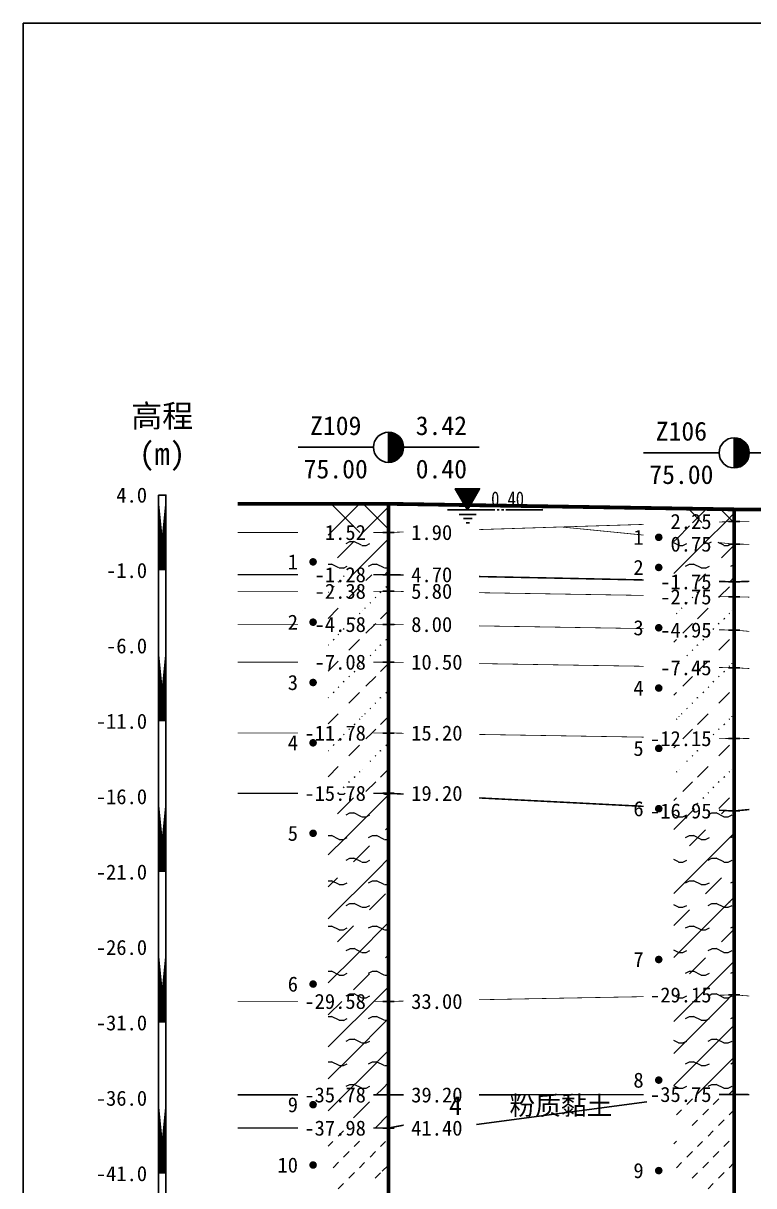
# Model space of a CAD drawing. Extents: x -37 to 3540, y -1485 to 297.
# Drawn here: x 729.2 to 826, y -1357.2 to -1203 of the extents above; entities that cross this region are included whole.
import ezdxf
from ezdxf.enums import TextEntityAlignment as Align

# ---------------------------------------------------------------- set-up
doc = ezdxf.new("R2010")
doc.units = 0
doc.layers.get('0').update_dxf_attribs({"linetype": 'CONTINUOUS'})
for name, color, linetype in [('CURVE', 200, 'CONTINUOUS'), ('FRAME', 7, 'CONTINUOUS'), ('HOLE', 41, 'CONTINUOUS'), ('RULER', 7, 'CONTINUOUS'), ('SAMPLE', 1, 'CONTINUOUS'), ('STRATUM', 241, 'CONTINUOUS')]:
    doc.layers.add(name, color=color, linetype=linetype)
doc.layers.add('HATCH', color=7, linetype='CONTINUOUS', lineweight=13)
doc.styles.add('ST', font='')
doc.styles.get('ST').set_extended_font_data('SimSun')
pattern_1 = [(45, (818.5277, -1485), (-2.12132, 2.12132), [10, 0]), (135, (818.5277, -1485), (-2.12132, -2.12132), [10, 0])]
pattern_2 = [(45, (818.5277, -1485), (-4.24264, 4.24264), [10, 0]), (45, (819.5887, -1488.182), (-2.12132, 6.36396), [3, -3]), (26.565, (819.6018, -1485.2536), (5.999823, 5.999812), [0.567, -12.849]), (0, (819.035, -1485.2536), (0, 6), [0.567, -5.433]), (26.565, (816.9464, -1485), (5.999823, 5.999812), [0.567, -12.849]), (0, (817.4535, -1484.7464), (0, 6), [0.567, -5.433]), (153.435, (819.0348, -1485.2536), (-5.999818, -5e-06), [1.134, -12.2826]), (26.565, (822.6018, -1482.2536), (5.999823, 5.999812), [0.567, -12.849]), (0, (822.035, -1482.2536), (0, 6), [0.567, -5.433]), (26.565, (819.9464, -1482), (5.999823, 5.999812), [0.567, -12.849]), (0, (820.4535, -1481.7464), (0, 6), [0.567, -5.433]), (153.435, (822.0348, -1482.2536), (-5.999818, -5e-06), [1.134, -12.2826])]
pattern_3 = [(45, (818.5277, -1485), (-7e-07, 6.99998), [1.97196, -7.92754]), (45, (821.3405, -1482.171), (-7e-07, 6.99998), [1.99367, -7.90583]), (45, (823.595, -1479.918), (-7e-07, 6.99998), [1.8136, -8.08588]), (26.565, (818.5277, -1481.5), (7, 7), [0.0965, -15.55598]), (36.8699, (819.2277, -1480.8), (7, 7), [0.19775, -34.80225]), (315, (822.0277, -1478.024), (6.99998, 1e-06), [0.03305, -9.86644]), (26.565, (822.0277, -1485), (7, 7), [0.14475, -15.50773]), (26.565, (822.7277, -1484.3), (7, 7), [0.10528, -15.5472]), (90, (823.078, -1483.95), (-7, -5e-07), [0.02877, -6.97123]), (26.565, (823.4277, -1483.6), (7, 7), [0.091, -31.21394]), (36.8699, (824.1277, -1482.9), (7, 7), [0.1107, -34.8893]), (45, (824.8277, -1482.2), (-2e-07, 6.99998), [0.10911, -9.79038]), (315, (825.442, -1481.452), (6.99998, 1e-06), [0.03305, -9.86644]), (36.8699, (819.9277, -1480.1), (7, 7), [0.10224, -34.89776]), (53.1301, (820.6277, -1479.4), (14, 21), [0.13438, -34.86562]), (53.1301, (821.3277, -1478.7), (14, 21), [0.12625, -34.87375])]
pattern_4 = [(45, (818.5277, -1485), (-2.12132, 2.12132), [10, 0]), (26.565, (819.6018, -1485.2536), (5.999823, 5.999812), [0.567, -12.849]), (0, (819.035, -1485.2536), (0, 6), [0.567, -5.433]), (26.565, (816.9464, -1485), (5.999823, 5.999812), [0.567, -12.849]), (0, (817.4535, -1484.7464), (0, 6), [0.567, -5.433]), (153.435, (819.0348, -1485.2536), (-5.999818, -5e-06), [1.134, -12.2826]), (26.565, (822.6018, -1482.2536), (5.999823, 5.999812), [0.567, -12.849]), (0, (822.035, -1482.2536), (0, 6), [0.567, -5.433]), (26.565, (819.9464, -1482), (5.999823, 5.999812), [0.567, -12.849]), (0, (820.4535, -1481.7464), (0, 6), [0.567, -5.433]), (153.435, (822.0348, -1482.2536), (-5.999818, -5e-06), [1.134, -12.2826])]
pattern_5 = [(45, (818.5277, -1485), (-4.24264, 4.24264), [10, 0]), (45, (819.5887, -1488.182), (-2.12132, 6.36396), [3, -3])]
pattern_6 = [(45, (818.5277, -1485), (-6e-07, 6.99998), [0.9473, -8.9522]), (45, (819.9277, -1483.6), (-6e-07, 6.99998), [0.9869, -8.9126]), (45, (821.3277, -1482.2), (-6e-07, 6.99998), [1.06018, -8.8393]), (45, (822.7277, -1480.8), (-6e-07, 6.99998), [0.94918, -8.95032]), (45, (824.1277, -1479.4), (-6e-07, 6.99998), [1.0365, -8.863]), (45, (822.0277, -1485), (-6e-07, 6.99998), [1.01335, -8.88615]), (45, (823.4277, -1483.6), (-6e-07, 6.99998), [1.07896, -12.12037]), (45, (824.8277, -1482.2), (-6e-07, 6.99998), [0.99882, -8.90067]), (45, (819.2277, -1480.8), (-4e-07, 6.99998), [1.05533, -8.84416]), (45, (820.6277, -1479.4), (-4e-07, 6.99998), [1.0365, -8.863])]

# ---------------------------------------------------------------- blocks, each defined once
blk = doc.blocks.new('H_sam_hole')
blk.add_line((0, 2), (0, -2))
at = {"const_width": 2}
blk.add_lwpolyline([(0, -1, 0.414214), (1, 0, 0.414214), (0, 1, 1)], format="xyb", dxfattribs=at)
blk.add_circle((0, 0), 2)
blk = doc.blocks.new('SampleSoilUndisturbed')
at = {"const_width": 0.5}
blk.add_lwpolyline([(-0.25, 0, 1), (0.25, 0, 1)], format="xyb", close=True, dxfattribs=at)
blk = doc.blocks.new('Gwl')
blk.add_lwpolyline([(0, 0, 0, 3.22, 0), (0, 2.79, 3.22, 3.22, 0)], format="xyseb")
blk.add_lwpolyline([(0, 0), (1.61, 2.79), (-1.61, 2.79)], close=True)
for points in [[(-2.63, 0), (3.61, 0)], [(3.93, 0), (4.21, 0)], [(4.53, 0), (4.8, 0)], [(5.09, 0), (9.99, 0)], [(-1.09, -0.61), (1.16, -0.61)], [(-0.54, -1.14), (0.61, -1.14)], [(-0.19, -1.74), (0.26, -1.74)]]:
    blk.add_lwpolyline(points)
at = {"style": 'ST', "width": 0.8}
blk.add_attdef('*GWL', (3.14, 0.45), '', height=2, dxfattribs=at)

msp = doc.modelspace()

# ---------------------------------------------------------------- hatches: boundary and pattern name
at = {"layer": 'HATCH'}
h = msp.add_hatch(dxfattribs=at)
h.set_pattern_fill('STT', color=50, style=0)
h.set_pattern_definition(pattern_1)
h.paths.add_polyline_path([(777.59, -1266.74), (769.59, -1266.74), (769.59, -1270.54), (777.59, -1270.54)])
h.paths.add_polyline_path([(768.39, -1272.03), (775.08, -1272.03), (775.08, -1269.11), (768.39, -1269.11)], flags=9)
h = msp.add_hatch(dxfattribs=at)
h.set_pattern_fill('STT', color=50, style=0)
h.set_pattern_definition(pattern_1)
h.paths.add_polyline_path([(823.4, -1267.48), (815.4, -1267.35), (815.4, -1269.34), (823.4, -1269.08)])
h.paths.add_polyline_path([(814.19, -1270.57), (820.88, -1270.57), (820.88, -1267.67), (814.19, -1267.67)], flags=9)
h = msp.add_hatch(dxfattribs=at)
h.set_pattern_fill('FZNT', color=32, style=0)
h.set_pattern_definition(pattern_5)
h.paths.add_polyline_path([(823.4, -1269.08), (815.4, -1269.34), (815.4, -1271.29), (823.4, -1272.08)])
h.paths.add_polyline_path([(814.19, -1273.57), (820.89, -1273.57), (820.89, -1270.64), (814.19, -1270.64)], flags=9)
h.paths.add_polyline_path([(814.19, -1270.57), (820.88, -1270.57), (820.88, -1267.67), (814.19, -1267.67)], flags=9)
h = msp.add_hatch(dxfattribs=at)
h.set_pattern_fill('YNFNT', color=251, style=0)
h.set_pattern_definition(pattern_2)
h.paths.add_polyline_path([(777.59, -1270.54), (769.59, -1270.54), (769.59, -1276.14), (777.59, -1276.14)])
h.paths.add_polyline_path([(766.95, -1277.63), (775.08, -1277.63), (775.08, -1274.7), (766.95, -1274.7)], flags=9)
h.paths.add_polyline_path([(768.39, -1272.03), (775.08, -1272.03), (775.08, -1269.11), (768.39, -1269.11)], flags=9)
h = msp.add_hatch(dxfattribs=at)
h.set_pattern_fill('YNFNT', color=251, style=0)
h.set_pattern_definition(pattern_2)
h.paths.add_polyline_path([(823.4, -1272.08), (815.4, -1271.29), (815.4, -1276.92), (823.4, -1277.08)])
h.paths.add_polyline_path([(812.76, -1278.57), (820.88, -1278.57), (820.88, -1275.65), (812.76, -1275.65)], flags=9)
h.paths.add_polyline_path([(814.19, -1273.57), (820.89, -1273.57), (820.89, -1270.64), (814.19, -1270.64)], flags=9)
h = msp.add_hatch(dxfattribs=at)
h.set_pattern_fill('SZFT', color=52, style=0)
h.set_pattern_definition(pattern_3)
h.paths.add_polyline_path([(777.59, -1276.14), (769.59, -1276.14), (769.59, -1278.34), (777.59, -1278.34)])
h.paths.add_polyline_path([(766.95, -1279.83), (775.08, -1279.83), (775.08, -1276.9), (766.95, -1276.9)], flags=9)
h.paths.add_polyline_path([(766.95, -1277.63), (775.08, -1277.63), (775.08, -1274.7), (766.95, -1274.7)], flags=9)
h = msp.add_hatch(dxfattribs=at)
h.set_pattern_fill('SZFT', color=52, style=0)
h.set_pattern_definition(pattern_3)
h.paths.add_polyline_path([(823.4, -1277.08), (815.4, -1276.92), (815.4, -1278.95), (823.4, -1279.08)])
h.paths.add_polyline_path([(812.76, -1280.57), (820.88, -1280.57), (820.88, -1277.67), (812.76, -1277.67)], flags=9)
h.paths.add_polyline_path([(812.76, -1278.57), (820.88, -1278.57), (820.88, -1275.65), (812.76, -1275.65)], flags=9)
h = msp.add_hatch(dxfattribs=at)
h.set_pattern_fill('SZFT', color=52, style=0)
h.set_pattern_definition(pattern_3)
h.paths.add_polyline_path([(777.59, -1278.34), (769.59, -1278.34), (769.59, -1282.74), (777.59, -1282.74)])
h.paths.add_polyline_path([(766.95, -1284.23), (775.08, -1284.23), (775.08, -1281.3), (766.95, -1281.3)], flags=9)
h.paths.add_polyline_path([(766.95, -1279.83), (775.08, -1279.83), (775.08, -1276.9), (766.95, -1276.9)], flags=9)
h = msp.add_hatch(dxfattribs=at)
h.set_pattern_fill('SZFT', color=52, style=0)
h.set_pattern_definition(pattern_3)
h.paths.add_polyline_path([(823.4, -1279.08), (815.4, -1278.95), (815.4, -1283.35), (823.4, -1283.48)])
h.paths.add_polyline_path([(812.76, -1284.97), (820.89, -1284.97), (820.89, -1282.04), (812.76, -1282.04)], flags=9)
h.paths.add_polyline_path([(812.76, -1280.57), (820.88, -1280.57), (820.88, -1277.67), (812.76, -1277.67)], flags=9)
h = msp.add_hatch(dxfattribs=at)
h.set_pattern_fill('SZFT', color=52, style=0)
h.set_pattern_definition(pattern_3)
h.paths.add_polyline_path([(777.59, -1282.74), (769.59, -1282.74), (769.59, -1287.74), (777.59, -1287.74)])
h.paths.add_polyline_path([(766.95, -1289.23), (775.08, -1289.23), (775.08, -1286.3), (766.95, -1286.3)], flags=9)
h.paths.add_polyline_path([(766.95, -1284.23), (775.08, -1284.23), (775.08, -1281.3), (766.95, -1281.3)], flags=9)
h = msp.add_hatch(dxfattribs=at)
h.set_pattern_fill('SZFT', color=52, style=0)
h.set_pattern_definition(pattern_3)
h.paths.add_polyline_path([(823.4, -1283.48), (815.4, -1283.35), (815.4, -1288.35), (823.4, -1288.48)])
h.paths.add_polyline_path([(812.76, -1289.97), (820.88, -1289.97), (820.88, -1287.07), (812.76, -1287.07)], flags=9)
h.paths.add_polyline_path([(812.76, -1284.97), (820.89, -1284.97), (820.89, -1282.04), (812.76, -1282.04)], flags=9)
h = msp.add_hatch(dxfattribs=at)
h.set_pattern_fill('SZFT', color=52, style=0)
h.set_pattern_definition(pattern_3)
h.paths.add_polyline_path([(777.59, -1287.74), (769.59, -1287.74), (769.59, -1297.14), (777.59, -1297.14)])
h.paths.add_polyline_path([(765.52, -1298.63), (775.08, -1298.63), (775.08, -1295.7), (765.52, -1295.7)], flags=9)
h.paths.add_polyline_path([(766.95, -1289.23), (775.08, -1289.23), (775.08, -1286.3), (766.95, -1286.3)], flags=9)
h = msp.add_hatch(dxfattribs=at)
h.set_pattern_fill('SZFT', color=52, style=0)
h.set_pattern_definition(pattern_3)
h.paths.add_polyline_path([(823.4, -1288.48), (815.4, -1288.35), (815.4, -1297.75), (823.4, -1297.88)])
h.paths.add_polyline_path([(811.33, -1299.37), (820.88, -1299.37), (820.88, -1296.45), (811.33, -1296.45)], flags=9)
h.paths.add_polyline_path([(812.76, -1289.97), (820.88, -1289.97), (820.88, -1287.07), (812.76, -1287.07)], flags=9)
h = msp.add_hatch(dxfattribs=at)
h.set_pattern_fill('SZFT', color=52, style=0)
h.set_pattern_definition(pattern_3)
h.paths.add_polyline_path([(777.59, -1297.14), (769.59, -1297.14), (769.59, -1305.14), (777.59, -1305.14)])
h.paths.add_polyline_path([(765.52, -1306.63), (775.08, -1306.63), (775.08, -1303.7), (765.52, -1303.7)], flags=9)
h.paths.add_polyline_path([(765.52, -1298.63), (775.08, -1298.63), (775.08, -1295.7), (765.52, -1295.7)], flags=9)
h = msp.add_hatch(dxfattribs=at)
h.set_pattern_fill('SZFT', color=52, style=0)
h.set_pattern_definition(pattern_3)
h.paths.add_polyline_path([(823.4, -1297.88), (815.4, -1297.75), (815.4, -1307.07), (823.4, -1307.48)])
h.paths.add_polyline_path([(811.33, -1308.97), (820.89, -1308.97), (820.89, -1306.04), (811.33, -1306.04)], flags=9)
h.paths.add_polyline_path([(811.33, -1299.37), (820.88, -1299.37), (820.88, -1296.45), (811.33, -1296.45)], flags=9)
h = msp.add_hatch(dxfattribs=at)
h.set_pattern_fill('YNFNT', color=251, style=0)
h.set_pattern_definition(pattern_2)
h.paths.add_polyline_path([(777.59, -1305.14), (769.59, -1305.14), (769.59, -1332.74), (777.59, -1332.74)])
h.paths.add_polyline_path([(765.52, -1334.23), (775.08, -1334.23), (775.08, -1331.3), (765.52, -1331.3)], flags=9)
h.paths.add_polyline_path([(765.52, -1306.63), (775.08, -1306.63), (775.08, -1303.7), (765.52, -1303.7)], flags=9)
h = msp.add_hatch(dxfattribs=at)
h.set_pattern_fill('YNFNT', color=251, style=0)
h.set_pattern_definition(pattern_2)
h.paths.add_polyline_path([(823.4, -1307.48), (815.4, -1307.07), (815.4, -1332.03), (823.4, -1331.88)])
h.paths.add_polyline_path([(811.33, -1333.37), (820.89, -1333.37), (820.89, -1330.44), (811.33, -1330.44)], flags=9)
h.paths.add_polyline_path([(811.33, -1308.97), (820.89, -1308.97), (820.89, -1306.04), (811.33, -1306.04)], flags=9)
h = msp.add_hatch(dxfattribs=at)
h.set_pattern_fill('YNNT', color=251, style=0)
h.set_pattern_definition(pattern_4)
h.paths.add_polyline_path([(823.4, -1331.88), (815.4, -1332.03), (815.4, -1345.09), (823.4, -1345.08)])
h.paths.add_polyline_path([(811.33, -1346.57), (820.89, -1346.57), (820.89, -1343.64), (811.33, -1343.64)], flags=9)
h.paths.add_polyline_path([(811.33, -1333.37), (820.89, -1333.37), (820.89, -1330.44), (811.33, -1330.44)], flags=9)
h = msp.add_hatch(dxfattribs=at)
h.set_pattern_fill('YNNT', color=251, style=0)
h.set_pattern_definition(pattern_4)
h.paths.add_polyline_path([(777.59, -1332.74), (769.59, -1332.74), (769.59, -1345.14), (777.59, -1345.14)])
h.paths.add_polyline_path([(765.52, -1346.63), (775.08, -1346.63), (775.08, -1343.7), (765.52, -1343.7)], flags=9)
h.paths.add_polyline_path([(765.52, -1334.23), (775.08, -1334.23), (775.08, -1331.3), (765.52, -1331.3)], flags=9)
h = msp.add_hatch(dxfattribs=at)
h.set_pattern_fill('FZNT', color=32, style=0)
h.set_pattern_definition(pattern_5)
h.paths.add_polyline_path([(777.59, -1345.14), (769.59, -1345.14), (769.59, -1349.54), (777.59, -1349.54)])
h.paths.add_polyline_path([(765.52, -1351.03), (775.08, -1351.03), (775.08, -1348.1), (765.52, -1348.1)], flags=9)
h.paths.add_polyline_path([(765.52, -1346.63), (775.08, -1346.63), (775.08, -1343.7), (765.52, -1343.7)], flags=9)
h = msp.add_hatch(dxfattribs=at)
h.set_pattern_fill('NZFT', color=52, style=0)
h.set_pattern_definition(pattern_6)
h.paths.add_polyline_path([(823.4, -1345.08), (815.4, -1345.09), (815.4, -1364.61), (823.4, -1364.88)])
h.paths.add_polyline_path([(811.33, -1366.37), (820.89, -1366.37), (820.89, -1363.44), (811.33, -1363.44)], flags=9)
h.paths.add_polyline_path([(811.33, -1346.57), (820.89, -1346.57), (820.89, -1343.64), (811.33, -1343.64)], flags=9)
h = msp.add_hatch(dxfattribs=at)
h.set_pattern_fill('NZFT', color=52, style=0)
h.set_pattern_definition(pattern_6)
h.paths.add_polyline_path([(777.59, -1349.54), (769.59, -1349.54), (769.59, -1363.34), (777.59, -1363.34)])
h.paths.add_polyline_path([(765.52, -1364.83), (775.08, -1364.83), (775.08, -1361.9), (765.52, -1361.9)], flags=9)
h.paths.add_polyline_path([(765.52, -1351.03), (775.08, -1351.03), (775.08, -1348.1), (765.52, -1348.1)], flags=9)

# ---------------------------------------------------------------- linework, layer by layer
at = {"layer": 'FRAME', "linetype": 'Continuous'}
msp.add_line((729.18, -1203), (729.18, -1470), dxfattribs=at)
at = {"layer": 'HOLE', "linetype": 'Continuous'}
for points in [[(775.59, -1259.24), (765.59, -1259.24)], [(779.59, -1259.24), (789.59, -1259.24)], [(821.4, -1259.98), (811.4, -1259.98)], [(825.4, -1259.98), (835.4, -1259.98)], [(822.65, -1269.08), (824.15, -1269.08)], [(776.84, -1270.54), (778.34, -1270.54)], [(822.65, -1272.08), (824.15, -1272.08)], [(776.84, -1276.14), (778.34, -1276.14)], [(822.65, -1277.08), (824.15, -1277.08)], [(776.84, -1278.34), (778.34, -1278.34)], [(822.65, -1279.08), (824.15, -1279.08)], [(776.84, -1282.74), (778.34, -1282.74)], [(822.65, -1283.48), (824.15, -1283.48)], [(776.84, -1287.74), (778.34, -1287.74)], [(822.65, -1288.48), (824.15, -1288.48)], [(776.84, -1297.14), (778.34, -1297.14)], [(822.65, -1297.88), (824.15, -1297.88)], [(776.84, -1305.14), (778.34, -1305.14)], [(822.65, -1307.48), (824.15, -1307.48)], [(822.65, -1331.88), (824.15, -1331.88)], [(776.84, -1332.74), (778.34, -1332.74)], [(776.84, -1345.14), (778.34, -1345.14)], [(822.65, -1345.08), (824.15, -1345.08)], [(776.84, -1349.54), (778.34, -1349.54)]]:
    msp.add_lwpolyline(points, dxfattribs=at)
at = {"layer": 'HOLE', "linetype": 'Continuous', "const_width": 0.5}
for points in [[(777.59, -1266.74), (777.59, -1416.74)], [(823.4, -1267.48), (823.4, -1417.48)]]:
    msp.add_lwpolyline(points, dxfattribs=at)
at = {"layer": 'RULER', "linetype": 'Continuous', "const_width": 1}
for points in [[(747.59, -1265.58), (747.59, -1275.58)], [(747.59, -1285.58), (747.59, -1295.58)], [(747.59, -1305.58), (747.59, -1315.58)], [(747.59, -1325.58), (747.59, -1335.58)], [(747.59, -1345.58), (747.59, -1355.58)]]:
    msp.add_lwpolyline(points, close=True, dxfattribs=at)
at = {"layer": 'RULER', "linetype": 'Continuous'}
msp.add_lwpolyline([(747.09, -1265.58), (748.09, -1265.58), (748.09, -1425.58), (747.09, -1425.58)], close=True, dxfattribs=at)
at = {"layer": 'STRATUM'}
for points in [[(729.18, -1203), (1315.9, -1203)], [(789.25, -1349.07), (811.82, -1346.08)]]:
    msp.add_lwpolyline(points, dxfattribs=at)
at = {"layer": 'STRATUM', "linetype": 'Continuous'}
for points, const_width in [([(757.59, -1266.74), (777.59, -1266.74), (823.4, -1267.48), (869.85, -1267.87), (915.44, -1267.95), (959.65, -1268.14)], 0.5), ([(757.59, -1270.54), (765.59, -1270.54)], 0.1), ([(775.59, -1270.54), (777.59, -1270.54), (779.59, -1270.48)], 0.1), ([(789.59, -1270.16), (800.5, -1269.81), (811.4, -1269.47)], 0.1), ([(800.5, -1269.81), (811.4, -1270.89)], 0.1), ([(821.4, -1269.15), (823.4, -1269.08), (825.4, -1269.12)], 0.1), ([(821.4, -1271.89), (823.4, -1272.08), (825.4, -1272.11)], 0.1), ([(757.59, -1276.14), (765.59, -1276.14)], 0.2), ([(775.59, -1276.14), (777.59, -1276.14), (779.59, -1276.18)], 0.2), ([(789.59, -1276.39), (800.5, -1276.61), (811.4, -1276.84)], 0.2), ([(821.4, -1277.04), (823.4, -1277.08), (825.4, -1277.03)], 0.2), ([(757.59, -1278.34), (765.59, -1278.34)], 0.1), ([(775.59, -1278.34), (777.59, -1278.34), (779.59, -1278.37)], 0.1), ([(789.59, -1278.53), (800.5, -1278.71), (811.4, -1278.89)], 0.1), ([(821.4, -1279.05), (823.4, -1279.08), (825.4, -1279.12)], 0.1), ([(757.59, -1282.74), (765.59, -1282.74)], 0.1), ([(775.59, -1282.74), (777.59, -1282.74), (779.59, -1282.77)], 0.1), ([(789.59, -1282.93), (800.5, -1283.11), (811.4, -1283.29)], 0.1), ([(821.4, -1283.45), (823.4, -1283.48), (825.4, -1283.66)], 0.1), ([(757.59, -1287.74), (765.59, -1287.74)], 0.1), ([(775.59, -1287.74), (777.59, -1287.74), (779.59, -1287.77)], 0.1), ([(789.59, -1287.93), (800.5, -1288.11), (811.4, -1288.29)], 0.1), ([(821.4, -1288.45), (823.4, -1288.48), (825.4, -1288.59)], 0.1), ([(757.59, -1297.14), (765.59, -1297.14)], 0.1), ([(775.59, -1297.14), (777.59, -1297.14), (779.59, -1297.17)], 0.1), ([(789.59, -1297.33), (800.5, -1297.51), (811.4, -1297.69)], 0.1), ([(821.4, -1297.85), (823.4, -1297.88), (825.4, -1297.87)], 0.1), ([(757.59, -1305.14), (765.59, -1305.14)], 0.2), ([(775.59, -1305.14), (777.59, -1305.14), (779.59, -1305.24)], 0.2), ([(789.59, -1305.75), (800.5, -1306.31), (811.4, -1306.87)], 0.2), ([(821.4, -1307.38), (823.4, -1307.48), (825.4, -1307.29)], 0.2), ([(789.59, -1332.52), (800.5, -1332.31), (811.4, -1332.11)], 0.1), ([(821.4, -1331.92), (823.4, -1331.88), (825.4, -1332.02)], 0.1), ([(757.59, -1332.74), (765.59, -1332.74)], 0.1), ([(775.59, -1332.74), (777.59, -1332.74), (779.59, -1332.7)], 0.1), ([(757.59, -1345.14), (765.59, -1345.14)], 0.2), ([(775.59, -1345.14), (777.59, -1345.14), (779.59, -1345.14)], 0.2), ([(789.59, -1345.13), (800.5, -1345.11), (811.4, -1345.1)], 0.2), ([(821.4, -1345.09), (823.4, -1345.08), (825.4, -1345.1)], 0.2), ([(775.59, -1349.54), (777.59, -1349.54), (779.59, -1349.15)], 0.2), ([(757.59, -1349.54), (765.59, -1349.54)], 0.2)]:
    msp.add_lwpolyline(points, dxfattribs=dict(at, const_width=const_width))

# ---------------------------------------------------------------- block references
at = {"layer": 'CURVE'}
msp.add_blockref('Gwl', (788.05, -1267.54), dxfattribs=at).add_auto_attribs({'*GWL': '0.40'})
at = {"layer": 'HOLE'}
for p in [(777.59, -1259.24), (823.4, -1259.98)]:
    msp.add_blockref('H_sam_hole', p, dxfattribs=at)
at = {"layer": 'SAMPLE'}
for p in [(813.4, -1271.18), (767.59, -1274.44), (813.4, -1275.18), (767.59, -1282.44), (813.4, -1283.18), (767.59, -1290.44), (813.4, -1291.18), (767.59, -1298.44), (813.4, -1299.18), (813.4, -1307.18), (767.59, -1310.44), (813.4, -1327.18), (767.59, -1330.44), (813.4, -1343.18), (767.59, -1346.44), (767.59, -1354.44), (813.4, -1355.18)]:
    msp.add_blockref('SampleSoilUndisturbed', p, dxfattribs=at)

# ---------------------------------------------------------------- texts
at = {"layer": 'HOLE', "style": 'ST'}
for s, p in [('Z109', (770.59, -1256.37)), ('3.42', (784.59, -1256.37)), ('Z106', (816.4, -1257.11)), ('75.00', (770.59, -1262.12)), ('0.40', (784.59, -1262.12)), ('75.00', (816.4, -1262.86))]:
    msp.add_text(s, height=2.5, dxfattribs=at).set_placement(p, align=Align.MIDDLE_CENTER)
for s, p in [('2.25', (820.4, -1269.08)), ('1.52', (774.59, -1270.54)), ('0.75', (820.4, -1272.08)), ('-1.28', (774.59, -1276.14)), ('-1.75', (820.4, -1277.08)), ('-2.38', (774.59, -1278.34)), ('-2.75', (820.4, -1279.08)), ('-4.58', (774.59, -1282.74)), ('-4.95', (820.4, -1283.48)), ('-7.08', (774.59, -1287.74)), ('-7.45', (820.4, -1288.48)), ('-11.78', (774.59, -1297.14)), ('-12.15', (820.4, -1297.88)), ('-15.78', (774.59, -1305.14)), ('-16.95', (820.4, -1307.48)), ('-29.58', (774.59, -1332.74)), ('-29.15', (820.4, -1331.88)), ('-35.78', (774.59, -1345.14)), ('-35.75', (820.4, -1345.08)), ('-37.98', (774.59, -1349.54))]:
    msp.add_text(s, height=2, dxfattribs=at).set_placement(p, align=Align.MIDDLE_RIGHT)
for s, p in [('1.90', (780.59, -1270.54)), ('4.70', (780.59, -1276.14)), ('5.80', (780.59, -1278.34)), ('8.00', (780.59, -1282.74)), ('10.50', (780.59, -1287.74)), ('15.20', (780.59, -1297.14)), ('19.20', (780.59, -1305.14)), ('33.00', (780.59, -1332.74)), ('39.20', (780.59, -1345.14)), ('41.40', (780.59, -1349.54))]:
    msp.add_text(s, height=2, dxfattribs=at).set_placement(p, align=Align.MIDDLE_LEFT)
at = {"layer": 'RULER', "style": 'ST'}
for s, p in [('高程', (747.59, -1253.58)), ('(m)', (747.59, -1258.58))]:
    msp.add_text(s, height=3, dxfattribs=at).set_placement(p, align=Align.TOP_CENTER)
for s, p in [('4.0', (745.59, -1265.58)), ('-1.0', (745.59, -1275.58)), ('-6.0', (745.59, -1285.58)), ('-11.0', (745.59, -1295.58)), ('-16.0', (745.59, -1305.58)), ('-21.0', (745.59, -1315.58)), ('-26.0', (745.59, -1325.58)), ('-31.0', (745.59, -1335.58)), ('-36.0', (745.59, -1345.58)), ('-41.0', (745.59, -1355.58))]:
    msp.add_text(s, height=2, dxfattribs=at).set_placement(p, align=Align.MIDDLE_RIGHT)
at = {"layer": 'SAMPLE', "style": 'ST'}
for s, p in [('1', (811.4, -1271.18)), ('1', (765.59, -1274.44)), ('2', (811.4, -1275.18)), ('2', (765.59, -1282.44)), ('3', (811.4, -1283.18)), ('3', (765.59, -1290.44)), ('4', (811.4, -1291.18)), ('4', (765.59, -1298.44)), ('5', (811.4, -1299.18)), ('6', (811.4, -1307.18)), ('5', (765.59, -1310.44)), ('7', (811.4, -1327.18)), ('6', (765.59, -1330.44)), ('8', (811.4, -1343.18)), ('9', (765.59, -1346.44)), ('10', (765.59, -1354.44)), ('9', (811.4, -1355.18))]:
    msp.add_text(s, height=2, dxfattribs=at).set_placement(p, align=Align.MIDDLE_RIGHT)
at = {"layer": 'STRATUM', "style": 'ST'}
for s, p in [('4', (785.61, -1346.56)), ('粉质黏土', (793.61, -1346.56))]:
    msp.add_text(s, height=2.5, dxfattribs=at).set_placement(p, align=Align.MIDDLE_LEFT)

doc.saveas('drawing.dxf')
